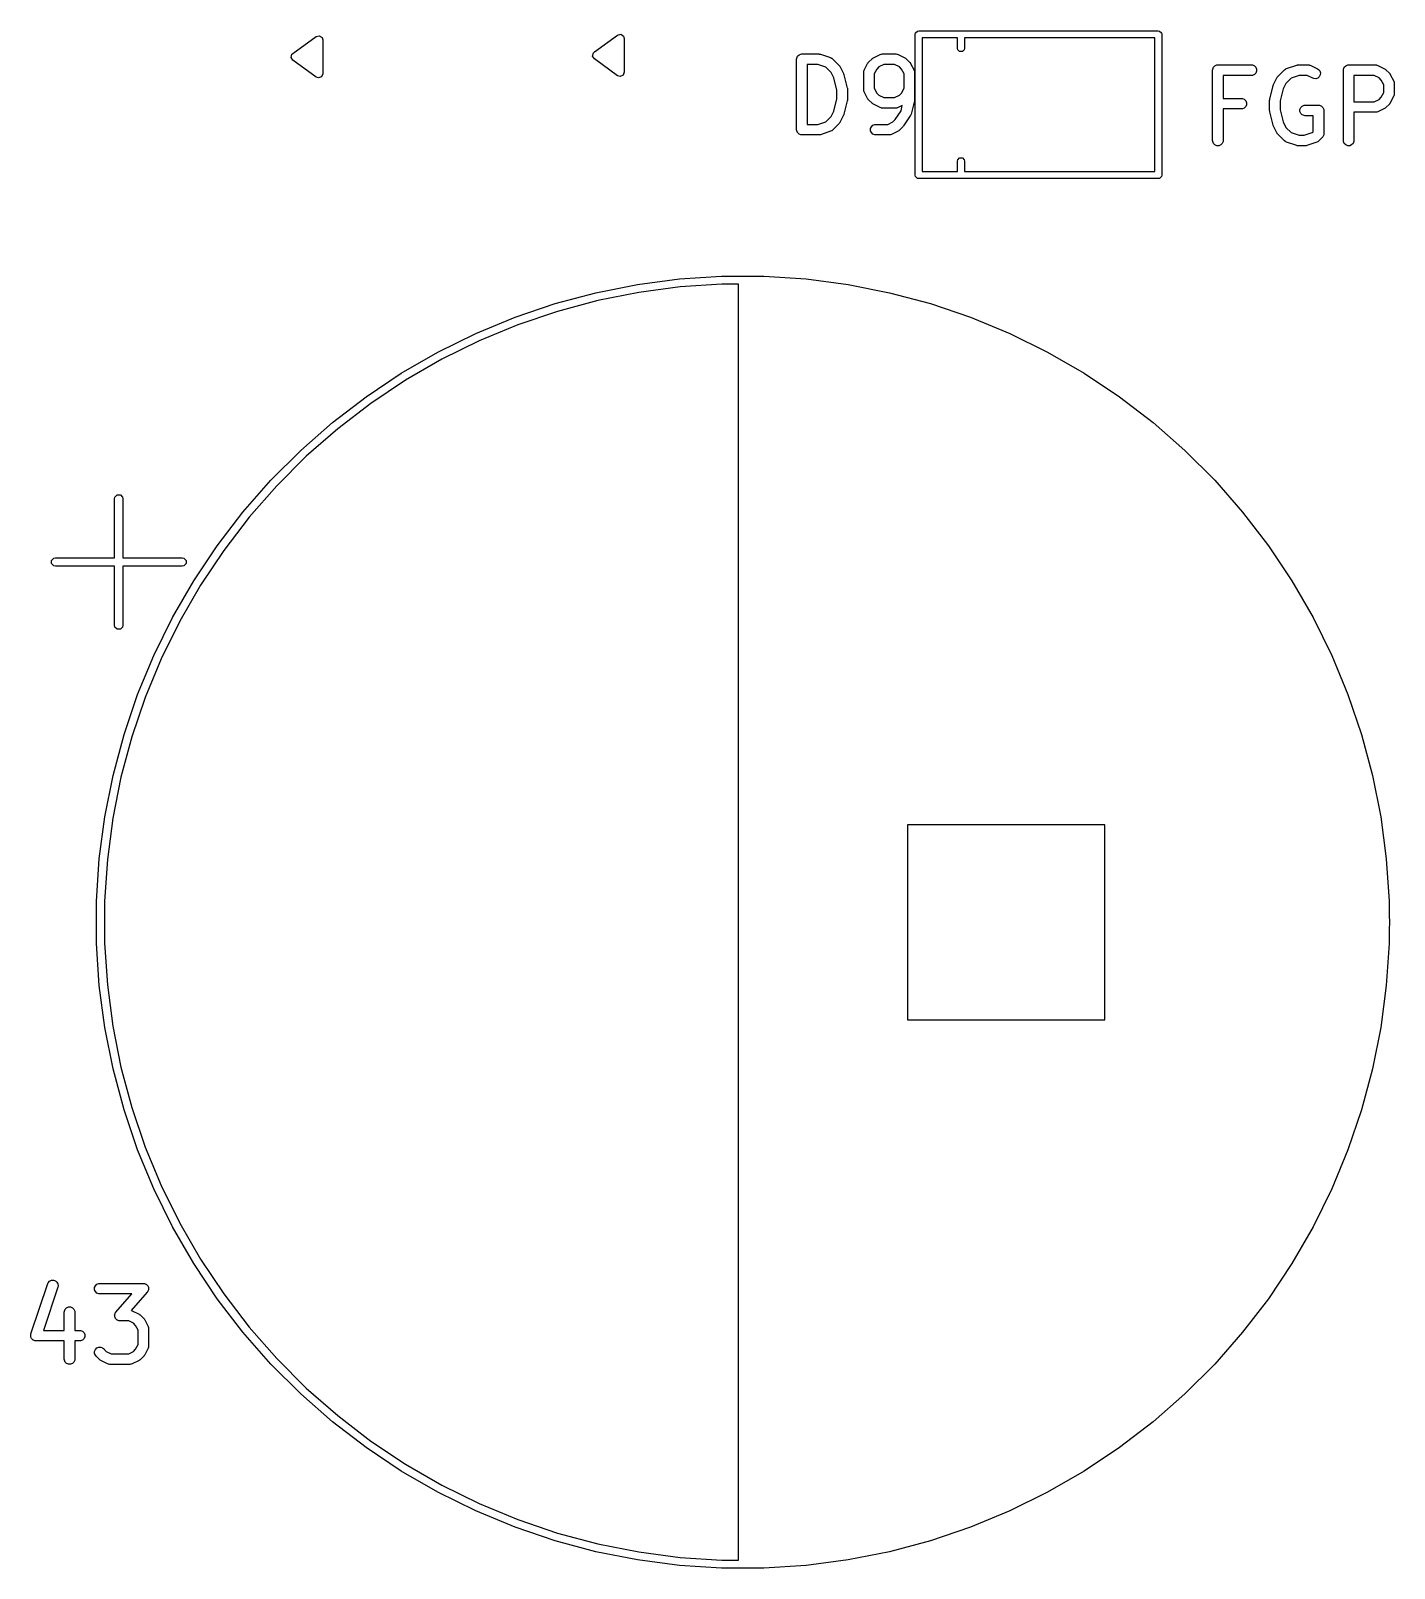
# Model space of a CAD drawing. Header units: inches. Extents: x 1.31 to 5.24, y -7.02 to -1.13.
# Drawn here: x 4.455 to 5.217, y -4.554 to -3.694 of the extents above; entities that cross this region are included whole.
import ezdxf

# ---------------------------------------------------------------- set-up
doc = ezdxf.new("R2010")
doc.units = ezdxf.units.IN
doc.header["$MEASUREMENT"] = 0
doc.layers.add('F.Silkscreen', color=41, linetype='CONTINUOUS', true_color=0xf2eda1)

msp = doc.modelspace()

# ---------------------------------------------------------------- linework, layer by layer
at = {"layer": 'F.Silkscreen', "linetype": 'CONTINUOUS'}
for p, q in [((4.78326, -3.69691), (4.78501, -3.69649)), ((4.78501, -3.69649), (4.78656, -3.69743)), ((4.94961, -3.69646), (4.94976, -3.6957)), ((4.94961, -3.7752), (4.94961, -3.69646)), ((4.94976, -3.6957), (4.95082, -3.69464)), ((4.95082, -3.69464), (4.95157, -3.69449)), ((4.95157, -3.69449), (5.08543, -3.69449)), ((5.08543, -3.69449), (5.08619, -3.69464)), ((5.08619, -3.69464), (5.08725, -3.6957)), ((5.08725, -3.6957), (5.0874, -3.69646)), ((5.0874, -3.69646), (5.0874, -3.7752)), ((4.60176, -3.70714), (4.61475, -3.6977)), ((4.61475, -3.6977), (4.61651, -3.69727)), ((4.61651, -3.69727), (4.61805, -3.69822)), ((4.61805, -3.69822), (4.6185, -3.69961)), ((4.6185, -3.69961), (4.6185, -3.7185)), ((4.77026, -3.70636), (4.78326, -3.69691)), ((4.78656, -3.69743), (4.78701, -3.69882)), ((4.78701, -3.69882), (4.78701, -3.71772)), ((4.97323, -3.69843), (4.95354, -3.69843)), ((4.95354, -3.69843), (4.95354, -3.77323)), ((4.97323, -3.70433), (4.97323, -3.69843)), ((4.97338, -3.70508), (4.97323, -3.70433)), ((4.97444, -3.70615), (4.97338, -3.70508)), ((4.97702, -3.70508), (4.97595, -3.70615)), ((4.97717, -3.70433), (4.97702, -3.70508)), ((4.97717, -3.69843), (4.97717, -3.70433)), ((5.08346, -3.69843), (4.97717, -3.69843)), ((5.08346, -3.77323), (5.08346, -3.69843)), ((4.60082, -3.70942), (4.60124, -3.70767)), ((4.60176, -3.71097), (4.60082, -3.70942)), ((4.60124, -3.70767), (4.60176, -3.70714)), ((4.61475, -3.72041), (4.60176, -3.71097)), ((4.76932, -3.70864), (4.76974, -3.70688)), ((4.77026, -3.71018), (4.76932, -3.70864)), ((4.76974, -3.70688), (4.77026, -3.70636)), ((4.78326, -3.71963), (4.77026, -3.71018)), ((4.88334, -3.71043), (4.8834, -3.70985)), ((4.88334, -3.7498), (4.88334, -3.71043)), ((4.8834, -3.70985), (4.88384, -3.70879)), ((4.88384, -3.70879), (4.88465, -3.70797)), ((4.88465, -3.70797), (4.88572, -3.70753)), ((4.88572, -3.70753), (4.8863, -3.70747)), ((4.8863, -3.70747), (4.89567, -3.70747)), ((4.89519, -3.71338), (4.88925, -3.71338)), ((4.88925, -3.71338), (4.88925, -3.74684)), ((4.8997, -3.71488), (4.89519, -3.71338)), ((4.89567, -3.70747), (4.89596, -3.7075)), ((4.89596, -3.7075), (4.89604, -3.7075)), ((4.89604, -3.7075), (4.89614, -3.70752)), ((4.89614, -3.70752), (4.89625, -3.70753)), ((4.89625, -3.70753), (4.89632, -3.70756)), ((4.89632, -3.70756), (4.8966, -3.70762)), ((4.8966, -3.70762), (4.90223, -3.7095)), ((4.90223, -3.7095), (4.90276, -3.70974)), ((4.90276, -3.70974), (4.90284, -3.7098)), ((4.90284, -3.7098), (4.90293, -3.70985)), ((4.90293, -3.70985), (4.90338, -3.71021)), ((4.90338, -3.71021), (4.90713, -3.71396)), ((4.92115, -3.7166), (4.92302, -3.71285)), ((4.92302, -3.71285), (4.92318, -3.71261)), ((4.92318, -3.71261), (4.92321, -3.71253)), ((4.92321, -3.71253), (4.92328, -3.71245)), ((4.92328, -3.71245), (4.92333, -3.71237)), ((4.92333, -3.71237), (4.92339, -3.71231)), ((4.92339, -3.71231), (4.92358, -3.71209)), ((4.92358, -3.71209), (4.92545, -3.71021)), ((4.92545, -3.71021), (4.92568, -3.71003)), ((4.92568, -3.71003), (4.92573, -3.70997)), ((4.92573, -3.70997), (4.92582, -3.70991)), ((4.92582, -3.70991), (4.9259, -3.70985)), ((4.9259, -3.70985), (4.92597, -3.70982)), ((4.92597, -3.70982), (4.92622, -3.70966)), ((4.92622, -3.70966), (4.92997, -3.70778)), ((4.93199, -3.71338), (4.92929, -3.71473)), ((4.92997, -3.70778), (4.93051, -3.70758)), ((4.93051, -3.70758), (4.93062, -3.70757)), ((4.93062, -3.70757), (4.93071, -3.70753)), ((4.93071, -3.70753), (4.93129, -3.70747)), ((4.93129, -3.70747), (4.93879, -3.70747)), ((4.93809, -3.71338), (4.93199, -3.71338)), ((4.94079, -3.71473), (4.93809, -3.71338)), ((4.93879, -3.70747), (4.93936, -3.70753)), ((4.93936, -3.70753), (4.93946, -3.70757)), ((4.93946, -3.70757), (4.93957, -3.70758)), ((4.93957, -3.70758), (4.94011, -3.70778)), ((4.94011, -3.70778), (4.94386, -3.70966)), ((4.94386, -3.70966), (4.94411, -3.70982)), ((4.94411, -3.70982), (4.94418, -3.70985)), ((4.94418, -3.70985), (4.94426, -3.70991)), ((4.94426, -3.70991), (4.94435, -3.70997)), ((4.94435, -3.70997), (4.9444, -3.71003)), ((4.9444, -3.71003), (4.94463, -3.71021)), ((4.94463, -3.71021), (4.9465, -3.71209)), ((4.9465, -3.71209), (4.94669, -3.71231)), ((4.94669, -3.71231), (4.94675, -3.71237)), ((4.94675, -3.71237), (4.9468, -3.71245)), ((4.9468, -3.71245), (4.94687, -3.71253)), ((4.94687, -3.71253), (4.9469, -3.71261)), ((4.9469, -3.71261), (4.94705, -3.71285)), ((4.94705, -3.71285), (4.94893, -3.7166)), ((4.97595, -3.70615), (4.97444, -3.70615)), ((5.11713, -3.71407), (5.11819, -3.71363)), ((5.11819, -3.71363), (5.11877, -3.71358)), ((5.11877, -3.71358), (5.13752, -3.71358)), ((5.13752, -3.71358), (5.13809, -3.71363)), ((5.13809, -3.71363), (5.13916, -3.71407)), ((5.16283, -3.71373), (5.16312, -3.71366)), ((5.16312, -3.71366), (5.16319, -3.71363)), ((5.16319, -3.71363), (5.16329, -3.71362)), ((5.16329, -3.71362), (5.1634, -3.7136)), ((5.1634, -3.7136), (5.16347, -3.7136)), ((5.16347, -3.7136), (5.16377, -3.71358)), ((5.16377, -3.71358), (5.16939, -3.71358)), ((5.16939, -3.71358), (5.16997, -3.71363)), ((5.16997, -3.71363), (5.17006, -3.71367)), ((5.17006, -3.71367), (5.17017, -3.71368)), ((5.17017, -3.71368), (5.17071, -3.71389)), ((5.19025, -3.71407), (5.19131, -3.71363)), ((5.19131, -3.71363), (5.19189, -3.71358)), ((5.19189, -3.71358), (5.20688, -3.71358)), ((5.20688, -3.71358), (5.20746, -3.71363)), ((5.20746, -3.71363), (5.20756, -3.71367)), ((5.20756, -3.71367), (5.20766, -3.71368)), ((5.20766, -3.71368), (5.20821, -3.71389)), ((4.61614, -3.72087), (4.61475, -3.72041)), ((4.61781, -3.72017), (4.61614, -3.72087)), ((4.6185, -3.7185), (4.61781, -3.72017)), ((4.78465, -3.72008), (4.78326, -3.71963)), ((4.78632, -3.71939), (4.78465, -3.72008)), ((4.78701, -3.71772), (4.78632, -3.71939)), ((4.90262, -3.7178), (4.8997, -3.71488)), ((4.90413, -3.72083), (4.90262, -3.7178)), ((4.90584, -3.72766), (4.90413, -3.72083)), ((4.90713, -3.71396), (4.90732, -3.71419)), ((4.90732, -3.71419), (4.90738, -3.71424)), ((4.90738, -3.71424), (4.90743, -3.71433)), ((4.90743, -3.71433), (4.9075, -3.71441)), ((4.9075, -3.71441), (4.90753, -3.71448)), ((4.90753, -3.71448), (4.90768, -3.71473)), ((4.90768, -3.71473), (4.90956, -3.71848)), ((4.90956, -3.71848), (4.90958, -3.71852)), ((4.90958, -3.71852), (4.90959, -3.71854)), ((4.90959, -3.71854), (4.90967, -3.71878)), ((4.90967, -3.71878), (4.90977, -3.71902)), ((4.90977, -3.71902), (4.90977, -3.71904)), ((4.90977, -3.71904), (4.90978, -3.71908)), ((4.90978, -3.71908), (4.91166, -3.72658)), ((4.92084, -3.71792), (4.92089, -3.71735)), ((4.92084, -3.7273), (4.92084, -3.71792)), ((4.92089, -3.71735), (4.92094, -3.71725)), ((4.92094, -3.71715), (4.92115, -3.7166)), ((4.92094, -3.71725), (4.92094, -3.71715)), ((4.92809, -3.71592), (4.92674, -3.71862)), ((4.92674, -3.71862), (4.92674, -3.7266)), ((4.92929, -3.71473), (4.92809, -3.71592)), ((4.94199, -3.71592), (4.94079, -3.71473)), ((4.94334, -3.71862), (4.94199, -3.71592)), ((4.94334, -3.7266), (4.94334, -3.71862)), ((4.94893, -3.7166), (4.94914, -3.71715)), ((4.94914, -3.71715), (4.94914, -3.71725)), ((4.94914, -3.71725), (4.94918, -3.71735)), ((4.94918, -3.71735), (4.94924, -3.71792)), ((4.94924, -3.71792), (4.94924, -3.73292)), ((5.11582, -3.71653), (5.11587, -3.71595)), ((5.11582, -3.7559), (5.11582, -3.71653)), ((5.11587, -3.71595), (5.11632, -3.71489)), ((5.11632, -3.71489), (5.11713, -3.71407)), ((5.13752, -3.71948), (5.12172, -3.71948)), ((5.12172, -3.71948), (5.12172, -3.73232)), ((5.13809, -3.71942), (5.13752, -3.71948)), ((5.13916, -3.71898), (5.13809, -3.71942)), ((5.13916, -3.71407), (5.13997, -3.71489)), ((5.13997, -3.71817), (5.13916, -3.71898)), ((5.13997, -3.71489), (5.14041, -3.71595)), ((5.14041, -3.7171), (5.13997, -3.71817)), ((5.14041, -3.71595), (5.14041, -3.7171)), ((5.14988, -3.72458), (5.15175, -3.72083)), ((5.15175, -3.72083), (5.15191, -3.72058)), ((5.15191, -3.72058), (5.15194, -3.72051)), ((5.15194, -3.72051), (5.152, -3.72043)), ((5.152, -3.72043), (5.15206, -3.72034)), ((5.15206, -3.72034), (5.15212, -3.72029)), ((5.15212, -3.72029), (5.1523, -3.72006)), ((5.1523, -3.72006), (5.15605, -3.71632)), ((5.15605, -3.71632), (5.1565, -3.71595)), ((5.1565, -3.71595), (5.1566, -3.71591)), ((5.1566, -3.71591), (5.15668, -3.71584)), ((5.15668, -3.71584), (5.15721, -3.7156)), ((5.15974, -3.72098), (5.15682, -3.7239)), ((5.15721, -3.7156), (5.16283, -3.71373)), ((5.16424, -3.71948), (5.15974, -3.72098)), ((5.16869, -3.71948), (5.16424, -3.71948)), ((5.17182, -3.72104), (5.16869, -3.71948)), ((5.17071, -3.71389), (5.17446, -3.71576)), ((5.17236, -3.72125), (5.17182, -3.72104)), ((5.17351, -3.72133), (5.17236, -3.72125)), ((5.1746, -3.72097), (5.17351, -3.72133)), ((5.17446, -3.71576), (5.17495, -3.71607)), ((5.17547, -3.72021), (5.1746, -3.72097)), ((5.17495, -3.71607), (5.1757, -3.71694)), ((5.17599, -3.71918), (5.17547, -3.72021)), ((5.1757, -3.71694), (5.17607, -3.71803)), ((5.17607, -3.71803), (5.17599, -3.71918)), ((5.18893, -3.71653), (5.18899, -3.71595)), ((5.18893, -3.7559), (5.18893, -3.71653)), ((5.18899, -3.71595), (5.18943, -3.71489)), ((5.18943, -3.71489), (5.19025, -3.71407)), ((5.20619, -3.71948), (5.19484, -3.71948)), ((5.19484, -3.71948), (5.19484, -3.7342)), ((5.20889, -3.72083), (5.20619, -3.71948)), ((5.20821, -3.71389), (5.21195, -3.71576)), ((5.21008, -3.72203), (5.20889, -3.72083)), ((5.21143, -3.72472), (5.21008, -3.72203)), ((5.21195, -3.71576), (5.2122, -3.71592)), ((5.2122, -3.71592), (5.21227, -3.71595)), ((5.21227, -3.71595), (5.21236, -3.71601)), ((5.21236, -3.71601), (5.21244, -3.71607)), ((5.21244, -3.71607), (5.2125, -3.71613)), ((5.2125, -3.71613), (5.21272, -3.71632)), ((5.21272, -3.71632), (5.2146, -3.71819)), ((5.2146, -3.71819), (5.21478, -3.71842)), ((5.21478, -3.71842), (5.21484, -3.71847)), ((5.21484, -3.71847), (5.2149, -3.71856)), ((5.2149, -3.71856), (5.21496, -3.71864)), ((5.21496, -3.71864), (5.21499, -3.71871)), ((5.21499, -3.71871), (5.21515, -3.71896)), ((5.21515, -3.71896), (5.21702, -3.72271)), ((4.90584, -3.73256), (4.90584, -3.72766)), ((4.91166, -3.72658), (4.91167, -3.72668)), ((4.91167, -3.72668), (4.91169, -3.72672)), ((4.91169, -3.72672), (4.91171, -3.72694)), ((4.91171, -3.72694), (4.91174, -3.72716)), ((4.91174, -3.72716), (4.91174, -3.7272)), ((4.91174, -3.7272), (4.91175, -3.7273)), ((4.91175, -3.7273), (4.91175, -3.73292)), ((4.92089, -3.72787), (4.92084, -3.7273)), ((4.92094, -3.72797), (4.92089, -3.72787)), ((4.92094, -3.72808), (4.92094, -3.72797)), ((4.92115, -3.72862), (4.92094, -3.72808)), ((4.92302, -3.73237), (4.92115, -3.72862)), ((4.92674, -3.7266), (4.92809, -3.7293)), ((4.92809, -3.7293), (4.92929, -3.7305)), ((4.92929, -3.7305), (4.93199, -3.73185)), ((4.93809, -3.73185), (4.94079, -3.7305)), ((4.94079, -3.7305), (4.94199, -3.7293)), ((4.94199, -3.7293), (4.94334, -3.7266)), ((5.14778, -3.73269), (5.14965, -3.72519)), ((5.14965, -3.72519), (5.14967, -3.72514)), ((5.14967, -3.72512), (5.14976, -3.72488)), ((5.14967, -3.72514), (5.14967, -3.72512)), ((5.14976, -3.72488), (5.14985, -3.72464)), ((5.14985, -3.72464), (5.14986, -3.72462)), ((5.14986, -3.72462), (5.14988, -3.72458)), ((5.1553, -3.72693), (5.15359, -3.73376)), ((5.15682, -3.7239), (5.1553, -3.72693)), ((5.21008, -3.73165), (5.21143, -3.72895)), ((5.21143, -3.72895), (5.21143, -3.72472)), ((5.21702, -3.72271), (5.21723, -3.72325)), ((5.21723, -3.73043), (5.21702, -3.73097)), ((5.21723, -3.72325), (5.21724, -3.72335)), ((5.21724, -3.73033), (5.21723, -3.73043)), ((5.21724, -3.72335), (5.21728, -3.72345)), ((5.21728, -3.73023), (5.21724, -3.73033)), ((5.21728, -3.72345), (5.21734, -3.72403)), ((5.21734, -3.72965), (5.21728, -3.73023)), ((5.21734, -3.72403), (5.21734, -3.72965)), ((4.90262, -3.74242), (4.90413, -3.73939)), ((4.90413, -3.73939), (4.90584, -3.73256)), ((4.91166, -3.73364), (4.90978, -3.74114)), ((4.91167, -3.73354), (4.91166, -3.73364)), ((4.91169, -3.7335), (4.91167, -3.73354)), ((4.91171, -3.73328), (4.91169, -3.7335)), ((4.91174, -3.73307), (4.91171, -3.73328)), ((4.91175, -3.73292), (4.91174, -3.73302)), ((4.91174, -3.73302), (4.91174, -3.73307)), ((4.92318, -3.73262), (4.92302, -3.73237)), ((4.92321, -3.73269), (4.92318, -3.73262)), ((4.92328, -3.73277), (4.92321, -3.73269)), ((4.92333, -3.73286), (4.92328, -3.73277)), ((4.92339, -3.73291), (4.92333, -3.73286)), ((4.92358, -3.73314), (4.92339, -3.73291)), ((4.92545, -3.73501), (4.92358, -3.73314)), ((4.92568, -3.7352), (4.92545, -3.73501)), ((4.92573, -3.73526), (4.92568, -3.7352)), ((4.92582, -3.73531), (4.92573, -3.73526)), ((4.9259, -3.73538), (4.92582, -3.73531)), ((4.92597, -3.73541), (4.9259, -3.73538)), ((4.92622, -3.73556), (4.92597, -3.73541)), ((4.92997, -3.73744), (4.92622, -3.73556)), ((4.93051, -3.73765), (4.92997, -3.73744)), ((4.93062, -3.73765), (4.93051, -3.73765)), ((4.93071, -3.73769), (4.93062, -3.73765)), ((4.93129, -3.73775), (4.93071, -3.73769)), ((4.93879, -3.73775), (4.93129, -3.73775)), ((4.93199, -3.73185), (4.93809, -3.73185)), ((4.93837, -3.74417), (4.94167, -3.73921)), ((4.93936, -3.73769), (4.93879, -3.73775)), ((4.93946, -3.73765), (4.93936, -3.73769)), ((4.93957, -3.73765), (4.93946, -3.73765)), ((4.94011, -3.73744), (4.93957, -3.73765)), ((4.9424, -3.73629), (4.94011, -3.73744)), ((4.94167, -3.73921), (4.9424, -3.73629)), ((4.94915, -3.73364), (4.94728, -3.74114)), ((4.94917, -3.73354), (4.94915, -3.73364)), ((4.94918, -3.7335), (4.94917, -3.73354)), ((4.94921, -3.73328), (4.94918, -3.7335)), ((4.94924, -3.73307), (4.94921, -3.73328)), ((4.94924, -3.73292), (4.94923, -3.73302)), ((4.94923, -3.73302), (4.94924, -3.73307)), ((5.12172, -3.73232), (5.13189, -3.73232)), ((5.13189, -3.73823), (5.12172, -3.73823)), ((5.12172, -3.73823), (5.12172, -3.7559)), ((5.13189, -3.73232), (5.13247, -3.73238)), ((5.13247, -3.73817), (5.13189, -3.73823)), ((5.13247, -3.73238), (5.13353, -3.73282)), ((5.13353, -3.73773), (5.13247, -3.73817)), ((5.13353, -3.73282), (5.13435, -3.73364)), ((5.13435, -3.73692), (5.13353, -3.73773)), ((5.13435, -3.73364), (5.13479, -3.7347)), ((5.13479, -3.73585), (5.13435, -3.73692)), ((5.13479, -3.7347), (5.13479, -3.73585)), ((5.14769, -3.73326), (5.14772, -3.73304)), ((5.1477, -3.7333), (5.14769, -3.73326)), ((5.14769, -3.7334), (5.1477, -3.7333)), ((5.14769, -3.73903), (5.14769, -3.7334)), ((5.1477, -3.73913), (5.14769, -3.73903)), ((5.14769, -3.73917), (5.1477, -3.73913)), ((5.14772, -3.73938), (5.14769, -3.73917)), ((5.14772, -3.73304), (5.14775, -3.73283)), ((5.14775, -3.7396), (5.14772, -3.73938)), ((5.14775, -3.73283), (5.14776, -3.73278)), ((5.14776, -3.73278), (5.14778, -3.73269)), ((5.15359, -3.73376), (5.15359, -3.73866)), ((5.15359, -3.73866), (5.1553, -3.74549)), ((5.16462, -3.73845), (5.16506, -3.73738)), ((5.16462, -3.7396), (5.16462, -3.73845)), ((5.16506, -3.73738), (5.16587, -3.73657)), ((5.16587, -3.73657), (5.16694, -3.73613)), ((5.16694, -3.73613), (5.16751, -3.73607)), ((5.16751, -3.73607), (5.17501, -3.73607)), ((5.17501, -3.73607), (5.17559, -3.73613)), ((5.17559, -3.73613), (5.17665, -3.73657)), ((5.17665, -3.73657), (5.17747, -3.73738)), ((5.17747, -3.73738), (5.17791, -3.73845)), ((5.17791, -3.73845), (5.17797, -3.73903)), ((5.17797, -3.73903), (5.17797, -3.75215)), ((5.19484, -3.7342), (5.20619, -3.7342)), ((5.20619, -3.7342), (5.20889, -3.73285)), ((5.21195, -3.73792), (5.20821, -3.73979)), ((5.20889, -3.73285), (5.21008, -3.73165)), ((5.2122, -3.73776), (5.21195, -3.73792)), ((5.21227, -3.73773), (5.2122, -3.73776)), ((5.21236, -3.73766), (5.21227, -3.73773)), ((5.21244, -3.73761), (5.21236, -3.73766)), ((5.2125, -3.73755), (5.21244, -3.73761)), ((5.21272, -3.73736), (5.2125, -3.73755)), ((5.2146, -3.73549), (5.21272, -3.73736)), ((5.21478, -3.73526), (5.2146, -3.73549)), ((5.21484, -3.73521), (5.21478, -3.73526)), ((5.2149, -3.73512), (5.21484, -3.73521)), ((5.21496, -3.73504), (5.2149, -3.73512)), ((5.21499, -3.73497), (5.21496, -3.73504)), ((5.21515, -3.73472), (5.21499, -3.73497)), ((5.21702, -3.73097), (5.21515, -3.73472)), ((4.88925, -3.74684), (4.89519, -3.74684)), ((4.89519, -3.74684), (4.8997, -3.74534)), ((4.8997, -3.74534), (4.90262, -3.74242)), ((4.90713, -3.74626), (4.90338, -3.75001)), ((4.90732, -3.74603), (4.90713, -3.74626)), ((4.90738, -3.74598), (4.90732, -3.74603)), ((4.90743, -3.74589), (4.90738, -3.74598)), ((4.9075, -3.74581), (4.90743, -3.74589)), ((4.90753, -3.74574), (4.9075, -3.74581)), ((4.90768, -3.74549), (4.90753, -3.74574)), ((4.90956, -3.74174), (4.90768, -3.74549)), ((4.90958, -3.7417), (4.90956, -3.74174)), ((4.90959, -3.74168), (4.90958, -3.7417)), ((4.90967, -3.74144), (4.90959, -3.74168)), ((4.90977, -3.7412), (4.90967, -3.74144)), ((4.90978, -3.74114), (4.90977, -3.74118)), ((4.90977, -3.74118), (4.90977, -3.7412)), ((4.92509, -3.74816), (4.9259, -3.74734)), ((4.9259, -3.74734), (4.92696, -3.7469)), ((4.92696, -3.7469), (4.92754, -3.74684)), ((4.92754, -3.74684), (4.93434, -3.74684)), ((4.93434, -3.74684), (4.93704, -3.74549)), ((4.93704, -3.74549), (4.93837, -3.74417)), ((4.94294, -3.7479), (4.94275, -3.74813)), ((4.94312, -3.74769), (4.94294, -3.7479)), ((4.94687, -3.74206), (4.94312, -3.74768)), ((4.94312, -3.74768), (4.94312, -3.74769)), ((4.94312, -3.74769), (4.94312, -3.74769)), ((4.94704, -3.74174), (4.94687, -3.74206)), ((4.94708, -3.74168), (4.94704, -3.74174)), ((4.94711, -3.74161), (4.94708, -3.74168)), ((4.94714, -3.74155), (4.94711, -3.74161)), ((4.94716, -3.74148), (4.94714, -3.74155)), ((4.94728, -3.74114), (4.94716, -3.74148)), ((5.14776, -3.73964), (5.14775, -3.7396)), ((5.14778, -3.73974), (5.14776, -3.73964)), ((5.14965, -3.74724), (5.14778, -3.73974)), ((5.14967, -3.74728), (5.14965, -3.74724)), ((5.14967, -3.7473), (5.14967, -3.74728)), ((5.14976, -3.74754), (5.14967, -3.7473)), ((5.14985, -3.74779), (5.14976, -3.74754)), ((5.14986, -3.7478), (5.14985, -3.74779)), ((5.14988, -3.74785), (5.14986, -3.7478)), ((5.15175, -3.75159), (5.14988, -3.74785)), ((5.1553, -3.74549), (5.15682, -3.74852)), ((5.16506, -3.74067), (5.16462, -3.7396)), ((5.16587, -3.74148), (5.16506, -3.74067)), ((5.16694, -3.74192), (5.16587, -3.74148)), ((5.16751, -3.74198), (5.16694, -3.74192)), ((5.17206, -3.74198), (5.16751, -3.74198)), ((5.17206, -3.75093), (5.17206, -3.74198)), ((5.20688, -3.7401), (5.19484, -3.7401)), ((5.19484, -3.7401), (5.19484, -3.7559)), ((5.20746, -3.74005), (5.20688, -3.7401)), ((5.20756, -3.74001), (5.20746, -3.74005)), ((5.20766, -3.74), (5.20756, -3.74001)), ((5.20821, -3.73979), (5.20766, -3.74)), ((4.8834, -3.75037), (4.88334, -3.7498)), ((4.88384, -3.75144), (4.8834, -3.75037)), ((4.88465, -3.75225), (4.88384, -3.75144)), ((4.88572, -3.75269), (4.88465, -3.75225)), ((4.8863, -3.75275), (4.88572, -3.75269)), ((4.89567, -3.75275), (4.8863, -3.75275)), ((4.89596, -3.75272), (4.89567, -3.75275)), ((4.89604, -3.75273), (4.89596, -3.75272)), ((4.89614, -3.7527), (4.89604, -3.75273)), ((4.89625, -3.75269), (4.89614, -3.7527)), ((4.89632, -3.75266), (4.89625, -3.75269)), ((4.8966, -3.7526), (4.89632, -3.75266)), ((4.90223, -3.75072), (4.8966, -3.7526)), ((4.90276, -3.75049), (4.90223, -3.75072)), ((4.90284, -3.75042), (4.90276, -3.75049)), ((4.90293, -3.75038), (4.90284, -3.75042)), ((4.90338, -3.75001), (4.90293, -3.75038)), ((4.92464, -3.74922), (4.92509, -3.74816)), ((4.92464, -3.75037), (4.92464, -3.74922)), ((4.92509, -3.75144), (4.92464, -3.75037)), ((4.9259, -3.75225), (4.92509, -3.75144)), ((4.92696, -3.75269), (4.9259, -3.75225)), ((4.92754, -3.75275), (4.92696, -3.75269)), ((4.93504, -3.75275), (4.92754, -3.75275)), ((4.93562, -3.75269), (4.93504, -3.75275)), ((4.93571, -3.75265), (4.93562, -3.75269)), ((4.93582, -3.75264), (4.93571, -3.75265)), ((4.93636, -3.75244), (4.93582, -3.75264)), ((4.94011, -3.75056), (4.93636, -3.75244)), ((4.94036, -3.75041), (4.94011, -3.75056)), ((4.94043, -3.75038), (4.94036, -3.75041)), ((4.94051, -3.75031), (4.94043, -3.75038)), ((4.9406, -3.75025), (4.94051, -3.75031)), ((4.94065, -3.75019), (4.9406, -3.75025)), ((4.94088, -3.75001), (4.94065, -3.75019)), ((4.94275, -3.74813), (4.94088, -3.75001)), ((4.94275, -3.74813), (4.94275, -3.74813)), ((4.94275, -3.74813), (4.94275, -3.74813)), ((5.11587, -3.75647), (5.11582, -3.7559)), ((5.11632, -3.75754), (5.11587, -3.75647)), ((5.12167, -3.75647), (5.12123, -3.75754)), ((5.12172, -3.7559), (5.12167, -3.75647)), ((5.15191, -3.75184), (5.15175, -3.75159)), ((5.15194, -3.75191), (5.15191, -3.75184)), ((5.152, -3.752), (5.15194, -3.75191)), ((5.15206, -3.75208), (5.152, -3.752)), ((5.15212, -3.75214), (5.15206, -3.75208)), ((5.1523, -3.75236), (5.15212, -3.75214)), ((5.15605, -3.75611), (5.1523, -3.75236)), ((5.1565, -3.75648), (5.15605, -3.75611)), ((5.1566, -3.75652), (5.1565, -3.75648)), ((5.15668, -3.75659), (5.1566, -3.75652)), ((5.15721, -3.75682), (5.15668, -3.75659)), ((5.15682, -3.74852), (5.15974, -3.75144)), ((5.15974, -3.75144), (5.16424, -3.75295)), ((5.16424, -3.75295), (5.16704, -3.75295)), ((5.16704, -3.75295), (5.17154, -3.75144)), ((5.17154, -3.75144), (5.17206, -3.75093)), ((5.1746, -3.75659), (5.17407, -3.75682)), ((5.17468, -3.75652), (5.1746, -3.75659)), ((5.17478, -3.75648), (5.17468, -3.75652)), ((5.17523, -3.75611), (5.17478, -3.75648)), ((5.1771, -3.75424), (5.17523, -3.75611)), ((5.17747, -3.75379), (5.1771, -3.75424)), ((5.17776, -3.7531), (5.17747, -3.75379)), ((5.17791, -3.75272), (5.17776, -3.7531)), ((5.17797, -3.75215), (5.17791, -3.75272)), ((5.18899, -3.75647), (5.18893, -3.7559)), ((5.18943, -3.75754), (5.18899, -3.75647)), ((5.19478, -3.75647), (5.19434, -3.75754)), ((5.19484, -3.7559), (5.19478, -3.75647)), ((5.11713, -3.75835), (5.11632, -3.75754)), ((5.11819, -3.75879), (5.11713, -3.75835)), ((5.11935, -3.75879), (5.11819, -3.75879)), ((5.12041, -3.75835), (5.11935, -3.75879)), ((5.12123, -3.75754), (5.12041, -3.75835)), ((5.16283, -3.7587), (5.15721, -3.75682)), ((5.16312, -3.75876), (5.16283, -3.7587)), ((5.16319, -3.75879), (5.16312, -3.75876)), ((5.16329, -3.7588), (5.16319, -3.75879)), ((5.1634, -3.75883), (5.16329, -3.7588)), ((5.16347, -3.75882), (5.1634, -3.75883)), ((5.16377, -3.75885), (5.16347, -3.75882)), ((5.16751, -3.75885), (5.16377, -3.75885)), ((5.16781, -3.75882), (5.16751, -3.75885)), ((5.16788, -3.75883), (5.16781, -3.75882)), ((5.16799, -3.7588), (5.16788, -3.75883)), ((5.16809, -3.75879), (5.16799, -3.7588)), ((5.16816, -3.75876), (5.16809, -3.75879)), ((5.16845, -3.7587), (5.16816, -3.75876)), ((5.17407, -3.75682), (5.16845, -3.7587)), ((5.19025, -3.75835), (5.18943, -3.75754)), ((5.19131, -3.75879), (5.19025, -3.75835)), ((5.19246, -3.75879), (5.19131, -3.75879)), ((5.19353, -3.75835), (5.19246, -3.75879)), ((5.19434, -3.75754), (5.19353, -3.75835)), ((4.95354, -3.77323), (4.97323, -3.77323)), ((4.97323, -3.76732), (4.97338, -3.76657)), ((4.97323, -3.77323), (4.97323, -3.76732)), ((4.97338, -3.76657), (4.97444, -3.7655)), ((4.97444, -3.7655), (4.97595, -3.7655)), ((4.97595, -3.7655), (4.97702, -3.76657)), ((4.97702, -3.76657), (4.97717, -3.76732)), ((4.97717, -3.76732), (4.97717, -3.77323)), ((4.97717, -3.77323), (5.08346, -3.77323)), ((4.94976, -3.77595), (4.94961, -3.7752)), ((4.95082, -3.77702), (4.94976, -3.77595)), ((4.95157, -3.77717), (4.95082, -3.77702)), ((5.08543, -3.77717), (4.95157, -3.77717)), ((5.08619, -3.77702), (5.08543, -3.77717)), ((5.08725, -3.77595), (5.08619, -3.77702)), ((5.0874, -3.7752), (5.08725, -3.77595)), ((4.79436, -3.83632), (4.81781, -3.83324)), ((4.81781, -3.83324), (4.84141, -3.83169)), ((4.84141, -3.83169), (4.86506, -3.83169)), ((4.86506, -3.83169), (4.88866, -3.83324)), ((4.88866, -3.83324), (4.91211, -3.83632)), ((4.74832, -3.84706), (4.77117, -3.84094)), ((4.77117, -3.84094), (4.79436, -3.83632)), ((4.7951, -3.8408), (4.7722, -3.84535)), ((4.81826, -3.83775), (4.7951, -3.8408)), ((4.84156, -3.83622), (4.81826, -3.83775)), ((4.85087, -3.83622), (4.84156, -3.83622)), ((4.85087, -4.54961), (4.85087, -3.83622)), ((4.91211, -3.83632), (4.93531, -3.84094)), ((4.93531, -3.84094), (4.95815, -3.84706)), ((4.72593, -3.85466), (4.74832, -3.84706)), ((4.7722, -3.84535), (4.74964, -3.8514)), ((4.95815, -3.84706), (4.98055, -3.85466)), ((4.70408, -3.86371), (4.72593, -3.85466)), ((4.72752, -3.8589), (4.70595, -3.86784)), ((4.74964, -3.8514), (4.72752, -3.8589)), ((4.98055, -3.85466), (5.0024, -3.86371)), ((4.68287, -3.87417), (4.70408, -3.86371)), ((4.70595, -3.86784), (4.685, -3.87817)), ((5.0024, -3.86371), (5.02361, -3.87417)), ((4.66238, -3.886), (4.68287, -3.87417)), ((5.02361, -3.87417), (5.04409, -3.886)), ((4.685, -3.87817), (4.66478, -3.88985)), ((4.64272, -3.89914), (4.66238, -3.886)), ((4.66478, -3.88985), (4.64536, -3.90282)), ((5.04409, -3.886), (5.06375, -3.89914)), ((4.62396, -3.91353), (4.64272, -3.89914)), ((5.06375, -3.89914), (5.08252, -3.91353)), ((4.64536, -3.90282), (4.62683, -3.91704)), ((4.60617, -3.92913), (4.62396, -3.91353)), ((4.62683, -3.91704), (4.60927, -3.93244)), ((5.08252, -3.91353), (5.1003, -3.92913)), ((4.58945, -3.94585), (4.60617, -3.92913)), ((4.60927, -3.93244), (4.59276, -3.94895)), ((5.1003, -3.92913), (5.11702, -3.94585)), ((4.50226, -3.9552), (4.50354, -3.95392)), ((4.50354, -3.95392), (4.50534, -3.95392)), ((4.50534, -3.95392), (4.50662, -3.9552)), ((4.57386, -3.96363), (4.58945, -3.94585)), ((4.59276, -3.94895), (4.57736, -3.96651)), ((5.11702, -3.94585), (5.13262, -3.96363)), ((4.50208, -3.9561), (4.50226, -3.9552)), ((4.50208, -3.98917), (4.50208, -3.9561)), ((4.50662, -3.9552), (4.5068, -3.9561)), ((4.5068, -3.9561), (4.5068, -3.98917)), ((4.55946, -3.9824), (4.57386, -3.96363)), ((4.57736, -3.96651), (4.56315, -3.98504)), ((5.13262, -3.96363), (5.14701, -3.9824)), ((4.54632, -4.00206), (4.55946, -3.9824)), ((4.56315, -3.98504), (4.55017, -4.00445)), ((5.14701, -3.9824), (5.16015, -4.00206)), ((4.46682, -3.99063), (4.4681, -3.98935)), ((4.46682, -3.99244), (4.46682, -3.99063)), ((4.4681, -3.99372), (4.46682, -3.99244)), ((4.4681, -3.98935), (4.46901, -3.98917)), ((4.46901, -3.9939), (4.4681, -3.99372)), ((4.46901, -3.98917), (4.50208, -3.98917)), ((4.50208, -3.9939), (4.46901, -3.9939)), ((4.50208, -4.02697), (4.50208, -3.9939)), ((4.5068, -3.98917), (4.53987, -3.98917)), ((4.53987, -3.9939), (4.5068, -3.9939)), ((4.5068, -3.9939), (4.5068, -4.02697)), ((4.53987, -3.98917), (4.54078, -3.98935)), ((4.54078, -3.99372), (4.53987, -3.9939)), ((4.54078, -3.98935), (4.54206, -3.99063)), ((4.54206, -3.99244), (4.54078, -3.99372)), ((4.54206, -3.99063), (4.54206, -3.99244)), ((4.5345, -4.02254), (4.54632, -4.00206)), ((4.55017, -4.00445), (4.53849, -4.02468)), ((5.16015, -4.00206), (5.17198, -4.02254)), ((4.52404, -4.04375), (4.5345, -4.02254)), ((5.17198, -4.02254), (5.18244, -4.04375)), ((4.50226, -4.02787), (4.50208, -4.02697)), ((4.50354, -4.02915), (4.50226, -4.02787)), ((4.50534, -4.02915), (4.50354, -4.02915)), ((4.50662, -4.02787), (4.50534, -4.02915)), ((4.5068, -4.02697), (4.50662, -4.02787)), ((4.53849, -4.02468), (4.52816, -4.04562)), ((4.51498, -4.0656), (4.52404, -4.04375)), ((4.52816, -4.04562), (4.51923, -4.0672)), ((5.18244, -4.04375), (5.19149, -4.0656)), ((4.50738, -4.088), (4.51498, -4.0656)), ((5.19149, -4.0656), (5.19909, -4.088)), ((4.51923, -4.0672), (4.51172, -4.08932)), ((4.50126, -4.11084), (4.50738, -4.088)), ((4.51172, -4.08932), (4.50568, -4.11187)), ((5.19909, -4.088), (5.20521, -4.11084)), ((4.49665, -4.13404), (4.50126, -4.11084)), ((4.50568, -4.11187), (4.50112, -4.13478)), ((5.20521, -4.11084), (5.20983, -4.13404)), ((4.49356, -4.15749), (4.49665, -4.13404)), ((4.50112, -4.13478), (4.49807, -4.15793)), ((5.20983, -4.13404), (5.21291, -4.15749)), ((4.94536, -4.1384), (4.94536, -4.24742)), ((4.94682, -4.1384), (4.94536, -4.1384)), ((4.9484, -4.1384), (4.94682, -4.1384)), ((4.94997, -4.1384), (4.9484, -4.1384)), ((4.95155, -4.1384), (4.94997, -4.1384)), ((4.95312, -4.1384), (4.95155, -4.1384)), ((4.9547, -4.1384), (4.95312, -4.1384)), ((4.95627, -4.1384), (4.9547, -4.1384)), ((4.95784, -4.1384), (4.95627, -4.1384)), ((4.95942, -4.1384), (4.95784, -4.1384)), ((4.96099, -4.1384), (4.95942, -4.1384)), ((4.96257, -4.1384), (4.96099, -4.1384)), ((4.96414, -4.1384), (4.96257, -4.1384)), ((4.96572, -4.1384), (4.96414, -4.1384)), ((4.96729, -4.1384), (4.96572, -4.1384)), ((4.96887, -4.1384), (4.96729, -4.1384)), ((4.97044, -4.1384), (4.96887, -4.1384)), ((4.97202, -4.1384), (4.97044, -4.1384)), ((4.97359, -4.1384), (4.97202, -4.1384)), ((4.97517, -4.1384), (4.97359, -4.1384)), ((4.97674, -4.1384), (4.97517, -4.1384)), ((4.97832, -4.1384), (4.97674, -4.1384)), ((4.97989, -4.1384), (4.97832, -4.1384)), ((4.98147, -4.1384), (4.97989, -4.1384)), ((4.98304, -4.1384), (4.98147, -4.1384)), ((4.98462, -4.1384), (4.98304, -4.1384)), ((4.98619, -4.1384), (4.98462, -4.1384)), ((4.98777, -4.1384), (4.98619, -4.1384)), ((4.98934, -4.1384), (4.98777, -4.1384)), ((4.99092, -4.1384), (4.98934, -4.1384)), ((4.99249, -4.1384), (4.99092, -4.1384)), ((4.99407, -4.1384), (4.99249, -4.1384)), ((4.99564, -4.1384), (4.99407, -4.1384)), ((4.99721, -4.1384), (4.99564, -4.1384)), ((4.99879, -4.1384), (4.99721, -4.1384)), ((5.00036, -4.1384), (4.99879, -4.1384)), ((5.00194, -4.1384), (5.00036, -4.1384)), ((5.00351, -4.1384), (5.00194, -4.1384)), ((5.00509, -4.1384), (5.00351, -4.1384)), ((5.00666, -4.1384), (5.00509, -4.1384)), ((5.00824, -4.1384), (5.00666, -4.1384)), ((5.00981, -4.1384), (5.00824, -4.1384)), ((5.01139, -4.1384), (5.00981, -4.1384)), ((5.01296, -4.1384), (5.01139, -4.1384)), ((5.01454, -4.1384), (5.01296, -4.1384)), ((5.01611, -4.1384), (5.01454, -4.1384)), ((5.01769, -4.1384), (5.01611, -4.1384)), ((5.01926, -4.1384), (5.01769, -4.1384)), ((5.02084, -4.1384), (5.01926, -4.1384)), ((5.02241, -4.1384), (5.02084, -4.1384)), ((5.02399, -4.1384), (5.02241, -4.1384)), ((5.02556, -4.1384), (5.02399, -4.1384)), ((5.02714, -4.1384), (5.02556, -4.1384)), ((5.02871, -4.1384), (5.02714, -4.1384)), ((5.03029, -4.1384), (5.02871, -4.1384)), ((5.03186, -4.1384), (5.03029, -4.1384)), ((5.03344, -4.1384), (5.03186, -4.1384)), ((5.03501, -4.1384), (5.03344, -4.1384)), ((5.03658, -4.1384), (5.03501, -4.1384)), ((5.03816, -4.1384), (5.03658, -4.1384)), ((5.03973, -4.1384), (5.03816, -4.1384)), ((5.04131, -4.1384), (5.03973, -4.1384)), ((5.04288, -4.1384), (5.04131, -4.1384)), ((5.04446, -4.1384), (5.04288, -4.1384)), ((5.04603, -4.1384), (5.04446, -4.1384)), ((5.04761, -4.1384), (5.04603, -4.1384)), ((5.04918, -4.1384), (5.04761, -4.1384)), ((5.05076, -4.1384), (5.04918, -4.1384)), ((5.05233, -4.1384), (5.05076, -4.1384)), ((5.05391, -4.1384), (5.05233, -4.1384)), ((5.05548, -4.1384), (5.05391, -4.1384)), ((5.0556, -4.1384), (5.05548, -4.1384)), ((5.0556, -4.24742), (5.0556, -4.1384)), ((4.49201, -4.18109), (4.49356, -4.15749)), ((4.49807, -4.15793), (4.49654, -4.18124)), ((5.21291, -4.15749), (5.21446, -4.18109)), ((4.49201, -4.18124), (4.49201, -4.18109)), ((4.49201, -4.20474), (4.49201, -4.18124)), ((4.49654, -4.18124), (4.49654, -4.20459)), ((5.21446, -4.18109), (5.21446, -4.19042)), ((5.21446, -4.19042), (5.21447, -4.19043)), ((5.21447, -4.19043), (5.21465, -4.19134)), ((5.21465, -4.19449), (5.21447, -4.19539)), ((5.21465, -4.19134), (5.21465, -4.19449)), ((5.21447, -4.19539), (5.21446, -4.19541)), ((5.21446, -4.19541), (5.21446, -4.20474)), ((4.49356, -4.22834), (4.49201, -4.20474)), ((4.49654, -4.20459), (4.49807, -4.22789)), ((5.21446, -4.20474), (5.21291, -4.22834)), ((4.49665, -4.25179), (4.49356, -4.22834)), ((4.49807, -4.22789), (4.50112, -4.25105)), ((5.21291, -4.22834), (5.20983, -4.25179)), ((4.50126, -4.27498), (4.49665, -4.25179)), ((4.50112, -4.25105), (4.50568, -4.27395)), ((4.94536, -4.24742), (4.94548, -4.24742)), ((4.94548, -4.24742), (4.94705, -4.24742)), ((4.94705, -4.24742), (4.94863, -4.24742)), ((4.94863, -4.24742), (4.9502, -4.24742)), ((4.9502, -4.24742), (4.95178, -4.24742)), ((4.95178, -4.24742), (4.95335, -4.24742)), ((4.95335, -4.24742), (4.95493, -4.24742)), ((4.95493, -4.24742), (4.9565, -4.24742)), ((4.9565, -4.24742), (4.95808, -4.24742)), ((4.95808, -4.24742), (4.95965, -4.24742)), ((4.95965, -4.24742), (4.96123, -4.24742)), ((4.96123, -4.24742), (4.9628, -4.24742)), ((4.9628, -4.24742), (4.96438, -4.24742)), ((4.96438, -4.24742), (4.96595, -4.24742)), ((4.96595, -4.24742), (4.96753, -4.24742)), ((4.96753, -4.24742), (4.9691, -4.24742)), ((4.9691, -4.24742), (4.97068, -4.24742)), ((4.97068, -4.24742), (4.97225, -4.24742)), ((4.97225, -4.24742), (4.97383, -4.24742)), ((4.97383, -4.24742), (4.9754, -4.24742)), ((4.9754, -4.24742), (4.97698, -4.24742)), ((4.97698, -4.24742), (4.97855, -4.24742)), ((4.97855, -4.24742), (4.98013, -4.24742)), ((4.98013, -4.24742), (4.9817, -4.24742)), ((4.9817, -4.24742), (4.98327, -4.24742)), ((4.98327, -4.24742), (4.98485, -4.24742)), ((4.98485, -4.24742), (4.98642, -4.24742)), ((4.98642, -4.24742), (4.988, -4.24742)), ((4.988, -4.24742), (4.98957, -4.24742)), ((4.98957, -4.24742), (4.99115, -4.24742)), ((4.99115, -4.24742), (4.99272, -4.24742)), ((4.99272, -4.24742), (4.9943, -4.24742)), ((4.9943, -4.24742), (4.99587, -4.24742)), ((4.99587, -4.24742), (4.99745, -4.24742)), ((4.99745, -4.24742), (4.99902, -4.24742)), ((4.99902, -4.24742), (5.0006, -4.24742)), ((5.0006, -4.24742), (5.00217, -4.24742)), ((5.00217, -4.24742), (5.00375, -4.24742)), ((5.00375, -4.24742), (5.00532, -4.24742)), ((5.00532, -4.24742), (5.0069, -4.24742)), ((5.0069, -4.24742), (5.00847, -4.24742)), ((5.00847, -4.24742), (5.01005, -4.24742)), ((5.01005, -4.24742), (5.01162, -4.24742)), ((5.01162, -4.24742), (5.0132, -4.24742)), ((5.0132, -4.24742), (5.01477, -4.24742)), ((5.01477, -4.24742), (5.01635, -4.24742)), ((5.01635, -4.24742), (5.01792, -4.24742)), ((5.01792, -4.24742), (5.0195, -4.24742)), ((5.0195, -4.24742), (5.02107, -4.24742)), ((5.02107, -4.24742), (5.02264, -4.24742)), ((5.02264, -4.24742), (5.02422, -4.24742)), ((5.02422, -4.24742), (5.02579, -4.24742)), ((5.02579, -4.24742), (5.02737, -4.24742)), ((5.02737, -4.24742), (5.02894, -4.24742)), ((5.02894, -4.24742), (5.03052, -4.24742)), ((5.03052, -4.24742), (5.03209, -4.24742)), ((5.03209, -4.24742), (5.03367, -4.24742)), ((5.03367, -4.24742), (5.03524, -4.24742)), ((5.03524, -4.24742), (5.03682, -4.24742)), ((5.03682, -4.24742), (5.03839, -4.24742)), ((5.03839, -4.24742), (5.03997, -4.24742)), ((5.03997, -4.24742), (5.04154, -4.24742)), ((5.04154, -4.24742), (5.04312, -4.24742)), ((5.04312, -4.24742), (5.04469, -4.24742)), ((5.04469, -4.24742), (5.04627, -4.24742)), ((5.04627, -4.24742), (5.04784, -4.24742)), ((5.04784, -4.24742), (5.04942, -4.24742)), ((5.04942, -4.24742), (5.05099, -4.24742)), ((5.05099, -4.24742), (5.05257, -4.24742)), ((5.05257, -4.24742), (5.05414, -4.24742)), ((5.05414, -4.24742), (5.0556, -4.24742)), ((5.20983, -4.25179), (5.20521, -4.27498)), ((4.50738, -4.29783), (4.50126, -4.27498)), ((4.50568, -4.27395), (4.51172, -4.29651)), ((5.20521, -4.27498), (5.19909, -4.29783)), ((4.51498, -4.32022), (4.50738, -4.29783)), ((4.51172, -4.29651), (4.51923, -4.31863)), ((5.19909, -4.29783), (5.19149, -4.32022)), ((4.52404, -4.34207), (4.51498, -4.32022)), ((4.51923, -4.31863), (4.52816, -4.3402)), ((5.19149, -4.32022), (5.18244, -4.34207)), ((4.52816, -4.3402), (4.53849, -4.36115)), ((4.5345, -4.36328), (4.52404, -4.34207)), ((5.18244, -4.34207), (5.17198, -4.36328)), ((4.54632, -4.38377), (4.5345, -4.36328)), ((4.53849, -4.36115), (4.55017, -4.38137)), ((5.17198, -4.36328), (5.16015, -4.38377)), ((4.55946, -4.40343), (4.54632, -4.38377)), ((4.55017, -4.38137), (4.56315, -4.40079)), ((5.16015, -4.38377), (5.14701, -4.40343)), ((4.45539, -4.42314), (4.46477, -4.39502)), ((4.47037, -4.39689), (4.46229, -4.42112)), ((4.46477, -4.39502), (4.465, -4.39449)), ((4.465, -4.39449), (4.46576, -4.39362)), ((4.46576, -4.39362), (4.46679, -4.3931)), ((4.46679, -4.3931), (4.46794, -4.39302)), ((4.46794, -4.39302), (4.46903, -4.39339)), ((4.46903, -4.39339), (4.4699, -4.39414)), ((4.4699, -4.39414), (4.47041, -4.39517)), ((4.4705, -4.39632), (4.47037, -4.39689)), ((4.47041, -4.39517), (4.4705, -4.39632)), ((4.49092, -4.39725), (4.49136, -4.39619)), ((4.49092, -4.3984), (4.49092, -4.39725)), ((4.49136, -4.39947), (4.49092, -4.3984)), ((4.49136, -4.39619), (4.49217, -4.39537)), ((4.49217, -4.40028), (4.49136, -4.39947)), ((4.49217, -4.39537), (4.49324, -4.39493)), ((4.49324, -4.40072), (4.49217, -4.40028)), ((4.49324, -4.39493), (4.49381, -4.39487)), ((4.49381, -4.40078), (4.49324, -4.40072)), ((4.49381, -4.39487), (4.51819, -4.39487)), ((4.51168, -4.40078), (4.49381, -4.40078)), ((4.50284, -4.41088), (4.51168, -4.40078)), ((4.52041, -4.39977), (4.51147, -4.40998)), ((4.51819, -4.39487), (4.51849, -4.3949)), ((4.51849, -4.3949), (4.51857, -4.3949)), ((4.51857, -4.3949), (4.51862, -4.39492)), ((4.51862, -4.39492), (4.51876, -4.39493)), ((4.51876, -4.39493), (4.5192, -4.39512)), ((4.5192, -4.39512), (4.51966, -4.39527)), ((4.51966, -4.39527), (4.51973, -4.39533)), ((4.51973, -4.39533), (4.51983, -4.39537)), ((4.51983, -4.39537), (4.52016, -4.39571)), ((4.52016, -4.39571), (4.52053, -4.39603)), ((4.52059, -4.39952), (4.52041, -4.39977)), ((4.52053, -4.39603), (4.52057, -4.39612)), ((4.52057, -4.39612), (4.52064, -4.39619)), ((4.52064, -4.39947), (4.52059, -4.39952)), ((4.52064, -4.39619), (4.52082, -4.39663)), ((4.52066, -4.39942), (4.52064, -4.39947)), ((4.52074, -4.3993), (4.52066, -4.39942)), ((4.5209, -4.39885), (4.52074, -4.3993)), ((4.52082, -4.39663), (4.52104, -4.39706)), ((4.52108, -4.3984), (4.5209, -4.39885)), ((4.52104, -4.39706), (4.52104, -4.39716)), ((4.52104, -4.39716), (4.52108, -4.39725)), ((4.52108, -4.39725), (4.52108, -4.39773)), ((4.52108, -4.39773), (4.52111, -4.39821)), ((4.52111, -4.39821), (4.52108, -4.3983)), ((4.52108, -4.3983), (4.52108, -4.3984)), ((4.56315, -4.40079), (4.57736, -4.41932)), ((4.47404, -4.41037), (4.47449, -4.40931)), ((4.47449, -4.40931), (4.4753, -4.4085)), ((4.4753, -4.4085), (4.47636, -4.40805)), ((4.47636, -4.40805), (4.47752, -4.40805)), ((4.47752, -4.40805), (4.47858, -4.4085)), ((4.47858, -4.4085), (4.4794, -4.40931)), ((4.4794, -4.40931), (4.47984, -4.41037)), ((4.51147, -4.40998), (4.51201, -4.41018)), ((4.57386, -4.42219), (4.55946, -4.40343)), ((5.14701, -4.40343), (5.13262, -4.42219)), ((4.47399, -4.41095), (4.47404, -4.41037)), ((4.47399, -4.42112), (4.47399, -4.41095)), ((4.47984, -4.41037), (4.47989, -4.41095)), ((4.47989, -4.41095), (4.47989, -4.42112)), ((4.50213, -4.41244), (4.50217, -4.41235)), ((4.50217, -4.41292), (4.50213, -4.41244)), ((4.50217, -4.41225), (4.50235, -4.41181)), ((4.50217, -4.41235), (4.50217, -4.41225)), ((4.50217, -4.4134), (4.50217, -4.41292)), ((4.5022, -4.41349), (4.50217, -4.4134)), ((4.50221, -4.41359), (4.5022, -4.41349)), ((4.50242, -4.41402), (4.50221, -4.41359)), ((4.50235, -4.41181), (4.5025, -4.41135)), ((4.50261, -4.41447), (4.50242, -4.41402)), ((4.5025, -4.41135), (4.50259, -4.41124)), ((4.50259, -4.41124), (4.50261, -4.41119)), ((4.50261, -4.41119), (4.50266, -4.41113)), ((4.50268, -4.41454), (4.50261, -4.41447)), ((4.50266, -4.41113), (4.50284, -4.41088)), ((4.50272, -4.41463), (4.50268, -4.41454)), ((4.50308, -4.41494), (4.50272, -4.41463)), ((4.50342, -4.41528), (4.50308, -4.41494)), ((4.50351, -4.41532), (4.50342, -4.41528)), ((4.50359, -4.41538), (4.50351, -4.41532)), ((4.50404, -4.41554), (4.50359, -4.41538)), ((4.50449, -4.41572), (4.50404, -4.41554)), ((4.50463, -4.41574), (4.50449, -4.41572)), ((4.50468, -4.41575), (4.50463, -4.41574)), ((4.50476, -4.41575), (4.50468, -4.41575)), ((4.50506, -4.41578), (4.50476, -4.41575)), ((4.50999, -4.41578), (4.50506, -4.41578)), ((4.51269, -4.41713), (4.50999, -4.41578)), ((4.51201, -4.41018), (4.51576, -4.41206)), ((4.51388, -4.41832), (4.51269, -4.41713)), ((4.51523, -4.42102), (4.51388, -4.41832)), ((4.51576, -4.41206), (4.516, -4.41222)), ((4.516, -4.41222), (4.51608, -4.41225)), ((4.51608, -4.41225), (4.51616, -4.41231)), ((4.51616, -4.41231), (4.51625, -4.41237)), ((4.51625, -4.41237), (4.5163, -4.41243)), ((4.5163, -4.41243), (4.51652, -4.41261)), ((4.51652, -4.41261), (4.5184, -4.41449)), ((4.5184, -4.41449), (4.51858, -4.41471)), ((4.51858, -4.41471), (4.51864, -4.41476)), ((4.51864, -4.41476), (4.5187, -4.41485)), ((4.5187, -4.41485), (4.51877, -4.41493)), ((4.51877, -4.41493), (4.5188, -4.41501)), ((4.5188, -4.41501), (4.51895, -4.41525)), ((4.51895, -4.41525), (4.52083, -4.419)), ((4.45526, -4.4237), (4.4553, -4.42356)), ((4.4553, -4.42418), (4.45526, -4.4237)), ((4.4553, -4.4235), (4.45533, -4.42343)), ((4.4553, -4.42356), (4.4553, -4.4235)), ((4.4553, -4.42465), (4.4553, -4.42418)), ((4.45534, -4.42475), (4.4553, -4.42465)), ((4.45533, -4.42343), (4.45539, -4.42314)), ((4.45534, -4.42485), (4.45534, -4.42475)), ((4.45556, -4.42528), (4.45534, -4.42485)), ((4.45574, -4.42571), (4.45556, -4.42528)), ((4.45581, -4.42579), (4.45574, -4.42571)), ((4.45586, -4.42588), (4.45581, -4.42579)), ((4.45622, -4.42619), (4.45586, -4.42588)), ((4.45655, -4.42653), (4.45622, -4.42619)), ((4.45665, -4.42657), (4.45655, -4.42653)), ((4.45673, -4.42664), (4.45665, -4.42657)), ((4.45718, -4.42679), (4.45673, -4.42664)), ((4.45762, -4.42697), (4.45718, -4.42679)), ((4.45777, -4.42699), (4.45762, -4.42697)), ((4.45782, -4.427), (4.45777, -4.42699)), ((4.4579, -4.427), (4.45782, -4.427)), ((4.45819, -4.42703), (4.4579, -4.427)), ((4.47399, -4.42703), (4.45819, -4.42703)), ((4.46229, -4.42112), (4.47399, -4.42112)), ((4.47399, -4.4372), (4.47399, -4.42703)), ((4.47989, -4.42112), (4.48256, -4.42112)), ((4.48256, -4.42703), (4.47989, -4.42703)), ((4.47989, -4.42703), (4.47989, -4.4372)), ((4.48256, -4.42112), (4.48314, -4.42118)), ((4.48314, -4.42697), (4.48256, -4.42703)), ((4.48314, -4.42118), (4.48421, -4.42162)), ((4.48421, -4.42653), (4.48314, -4.42697)), ((4.48421, -4.42162), (4.48502, -4.42243)), ((4.48502, -4.42571), (4.48421, -4.42653)), ((4.48502, -4.42243), (4.48546, -4.4235)), ((4.48546, -4.42465), (4.48502, -4.42571)), ((4.48546, -4.4235), (4.48546, -4.42465)), ((4.51523, -4.429), (4.51523, -4.42102)), ((4.52083, -4.419), (4.52103, -4.41954)), ((4.52103, -4.41954), (4.52104, -4.41965)), ((4.52104, -4.41965), (4.52108, -4.41975)), ((4.52108, -4.41975), (4.52114, -4.42032)), ((4.52114, -4.42032), (4.52114, -4.4297)), ((4.58945, -4.43998), (4.57386, -4.42219)), ((4.57736, -4.41932), (4.59276, -4.43688)), ((5.13262, -4.42219), (5.11702, -4.43998)), ((4.49092, -4.43287), (4.49136, -4.43181)), ((4.49092, -4.43402), (4.49092, -4.43287)), ((4.49136, -4.43509), (4.49092, -4.43402)), ((4.49136, -4.43181), (4.49217, -4.43099)), ((4.49173, -4.43554), (4.49136, -4.43509)), ((4.4936, -4.43741), (4.49173, -4.43554)), ((4.49217, -4.43099), (4.49324, -4.43055)), ((4.49324, -4.43055), (4.49439, -4.43055)), ((4.49439, -4.43055), (4.49545, -4.43099)), ((4.49545, -4.43099), (4.4959, -4.43136)), ((4.4959, -4.43136), (4.49744, -4.4329)), ((4.49744, -4.4329), (4.50013, -4.43424)), ((4.50013, -4.43424), (4.50999, -4.43424)), ((4.50999, -4.43424), (4.51269, -4.4329)), ((4.51269, -4.4329), (4.51388, -4.4317)), ((4.51388, -4.4317), (4.51523, -4.429)), ((4.5184, -4.43554), (4.51652, -4.43741)), ((4.51858, -4.43531), (4.5184, -4.43554)), ((4.51864, -4.43526), (4.51858, -4.43531)), ((4.5187, -4.43517), (4.51864, -4.43526)), ((4.51877, -4.43509), (4.5187, -4.43517)), ((4.5188, -4.43502), (4.51877, -4.43509)), ((4.51895, -4.43477), (4.5188, -4.43502)), ((4.52083, -4.43102), (4.51895, -4.43477)), ((4.52103, -4.43048), (4.52083, -4.43102)), ((4.52104, -4.43037), (4.52103, -4.43048)), ((4.52108, -4.43027), (4.52104, -4.43037)), ((4.52114, -4.4297), (4.52108, -4.43027)), ((4.47404, -4.43777), (4.47399, -4.4372)), ((4.47449, -4.43884), (4.47404, -4.43777)), ((4.4753, -4.43965), (4.47449, -4.43884)), ((4.47636, -4.44009), (4.4753, -4.43965)), ((4.47752, -4.44009), (4.47636, -4.44009)), ((4.47858, -4.43965), (4.47752, -4.44009)), ((4.4794, -4.43884), (4.47858, -4.43965)), ((4.47984, -4.43777), (4.4794, -4.43884)), ((4.47989, -4.4372), (4.47984, -4.43777)), ((4.49383, -4.4376), (4.4936, -4.43741)), ((4.49388, -4.43766), (4.49383, -4.4376)), ((4.49397, -4.43771), (4.49388, -4.43766)), ((4.49405, -4.43778), (4.49397, -4.43771)), ((4.49412, -4.43781), (4.49405, -4.43778)), ((4.49437, -4.43796), (4.49412, -4.43781)), ((4.49812, -4.43984), (4.49437, -4.43796)), ((4.49866, -4.44005), (4.49812, -4.43984)), ((4.49876, -4.44005), (4.49866, -4.44005)), ((4.49886, -4.44009), (4.49876, -4.44005)), ((4.49944, -4.44015), (4.49886, -4.44009)), ((4.51069, -4.44015), (4.49944, -4.44015)), ((4.51126, -4.44009), (4.51069, -4.44015)), ((4.51136, -4.44005), (4.51126, -4.44009)), ((4.51147, -4.44005), (4.51136, -4.44005)), ((4.51201, -4.43984), (4.51147, -4.44005)), ((4.51576, -4.43796), (4.51201, -4.43984)), ((4.516, -4.43781), (4.51576, -4.43796)), ((4.51608, -4.43778), (4.516, -4.43781)), ((4.51616, -4.43771), (4.51608, -4.43778)), ((4.51625, -4.43766), (4.51616, -4.43771)), ((4.5163, -4.4376), (4.51625, -4.43766)), ((4.51652, -4.43741), (4.5163, -4.4376)), ((4.60617, -4.4567), (4.58945, -4.43998)), ((4.59276, -4.43688), (4.60927, -4.45339)), ((5.11702, -4.43998), (5.1003, -4.4567)), ((4.62396, -4.47229), (4.60617, -4.4567)), ((4.60927, -4.45339), (4.62683, -4.46879)), ((5.1003, -4.4567), (5.08252, -4.47229)), ((4.62683, -4.46879), (4.64536, -4.48301)), ((4.64272, -4.48669), (4.62396, -4.47229)), ((5.08252, -4.47229), (5.06375, -4.48669)), ((4.66238, -4.49983), (4.64272, -4.48669)), ((4.64536, -4.48301), (4.66478, -4.49598)), ((5.06375, -4.48669), (5.04409, -4.49983)), ((4.68287, -4.51166), (4.66238, -4.49983)), ((4.66478, -4.49598), (4.685, -4.50766)), ((5.04409, -4.49983), (5.02361, -4.51166)), ((4.70408, -4.52212), (4.68287, -4.51166)), ((4.685, -4.50766), (4.70595, -4.51799)), ((5.02361, -4.51166), (5.0024, -4.52212)), ((4.70595, -4.51799), (4.72752, -4.52692)), ((4.72593, -4.53117), (4.70408, -4.52212)), ((4.72752, -4.52692), (4.74964, -4.53443)), ((5.0024, -4.52212), (4.98055, -4.53117)), ((4.74832, -4.53877), (4.72593, -4.53117)), ((4.77117, -4.54489), (4.74832, -4.53877)), ((4.74964, -4.53443), (4.7722, -4.54047)), ((4.95815, -4.53877), (4.93531, -4.54489)), ((4.98055, -4.53117), (4.95815, -4.53877)), ((4.79436, -4.5495), (4.77117, -4.54489)), ((4.7722, -4.54047), (4.7951, -4.54503)), ((4.7951, -4.54503), (4.81826, -4.54808)), ((4.93531, -4.54489), (4.91211, -4.5495)), ((4.81781, -4.55259), (4.79436, -4.5495)), ((4.84141, -4.55414), (4.81781, -4.55259)), ((4.81826, -4.54808), (4.84156, -4.54961)), ((4.86506, -4.55414), (4.84141, -4.55414)), ((4.84156, -4.54961), (4.85087, -4.54961)), ((4.88866, -4.55259), (4.86506, -4.55414)), ((4.91211, -4.5495), (4.88866, -4.55259))]:
    msp.add_line(p, q, dxfattribs=at)

doc.saveas('drawing.dxf')
